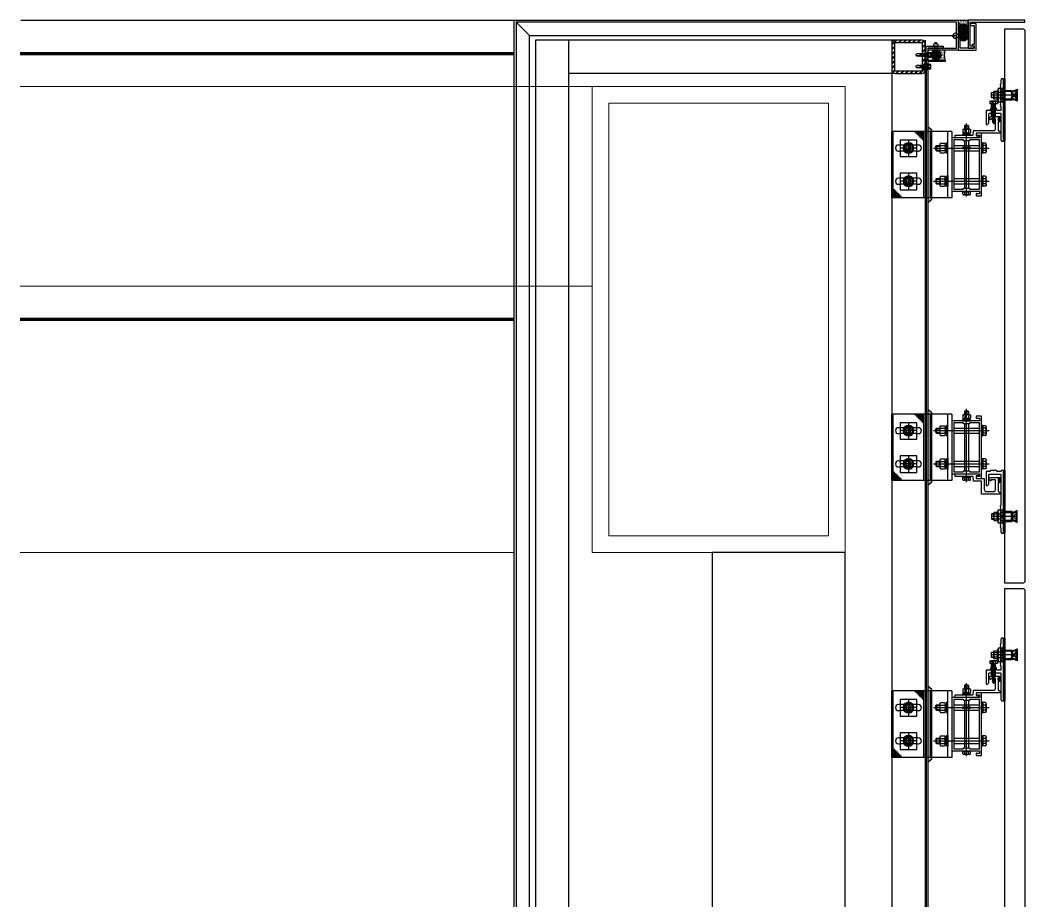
# Model space of a CAD drawing. Header units: millimetres. Extents: x 434053 to 1059003, y -2417481 to 936527.
# Drawn here: x 653489 to 654999, y -2227459 to -2226136 of the extents above; entities that cross this region are included whole.
import ezdxf

# ---------------------------------------------------------------- set-up
doc = ezdxf.new("R2010")
doc.units = ezdxf.units.MM
doc.header["$LTSCALE"] = 1000
doc.header["$MEASUREMENT"] = 0
for name, pattern in [('CENTER', [2, 1.25, -0.25, 0.25, -0.25]), ('HIDDEN', [9.525, 6.35, -3.175]), ('HIDDEN2', [4.7625, 3.175, -1.5875])]:
    doc.linetypes.add(name, pattern=pattern)
for name, color, linetype, lineweight in [('A-DETL-0001', 4, 'Continuous', 15), ('A-GENM', 2, 'Continuous', 70), ('A-GENM-PROJ', 2, 'Continuous', 25)]:
    doc.layers.add(name, color=color, linetype=linetype, lineweight=lineweight)
for name, color, linetype in [('ALUM', 1, 'Continuous'), ('ALUM-V', 11, 'Continuous'), ('ELASTOMER', 6, 'Continuous'), ('ELASTOMER-V', 241, 'Continuous'), ('EXTRUSION', 4, 'Continuous'), ('EXTRUSION-V', 141, 'Continuous'), ('EXTRUSION2', 133, 'Continuous'), ('FASTENER', 191, 'Continuous'), ('GRANITE', 30, 'Continuous'), ('GRID', 8, 'CENTER'), ('SILICONE', 8, 'Continuous'), ('STEEL', 3, 'Continuous'), ('STEEL-V', 71, 'Continuous')]:
    doc.layers.add(name, color=color, linetype=linetype)

# ---------------------------------------------------------------- blocks, each defined once
blk = doc.blocks.new('M8.7')
at = {"color": 0, "linetype": 'ByBlock'}
for p, q in [((-4, 17), (-3, 18)), ((-4, 17), (-4, 11.6)), ((-4, 17), (4, 17)), ((3, 18), (-3, 18)), ((3, 18), (4, 17)), ((4, 17), (4, 11.6)), ((-1.5, 1.6), (0, 3.7)), ((0, 1.6), (1.5, 3.7))]:
    blk.add_line(p, q, dxfattribs=at)
at = {"color": 0, "linetype": 'HIDDEN'}
for p, q in [((-3, 18), (-3, 11.6)), ((3, 18), (3, 11.6))]:
    blk.add_line(p, q, dxfattribs=at)
at = {"color": 0, "linetype": 'ByBlock', "ltscale": 20}
for p, q in [((-7.5, 10.6), (-7.5, 4.7)), ((-5.6, 11.6), (5.6, 11.6)), ((-5.6, 3.7), (5.6, 3.7)), ((-3.8, 10.6), (-3.8, 4.7)), ((3.8, 10.6), (3.8, 4.7)), ((7.5, 10.6), (7.5, 4.7))]:
    blk.add_line(p, q, dxfattribs=at)
at = {"color": 0, "linetype": 'ByBlock'}
for points in [[(-8, 1.6), (8, 1.6), (8, 0), (-8, 0), (-8, 1.6)], [(-6.1, 3.7), (6.1, 3.7), (6.1, 1.6), (-6.1, 1.6), (-6.1, 3.7)]]:
    blk.add_lwpolyline(points, dxfattribs=at)
for centre, radius, start, end in [((-5.6, 9.3), 2.26, 33.8902, 146.1098), ((-5.6, 6), 2.26, 213.8902, 326.1098), ((0, 4.1), 7.54, 60.1583, 119.8417), ((0, 11.2), 7.54, 240.1583, 299.8417), ((5.6, 9.3), 2.26, 33.8902, 146.1098), ((5.6, 6), 2.26, 213.8902, 326.1098)]:
    blk.add_arc(centre, radius, start, end, dxfattribs=at)
blk = doc.blocks.new('M8.2')
at = {"color": 0, "linetype": 'ByBlock'}
for p, q in [((-7.5, 4.3), (-7.5, 0)), ((-7.5, 0), (7.5, 0)), ((-5.6, 5.3), (5.6, 5.3)), ((-3.8, 4.3), (-3.8, 0)), ((3.8, 4.3), (3.8, 0)), ((7.5, 4.3), (7.5, 0))]:
    blk.add_line(p, q, dxfattribs=at)
for centre, radius, start, end in [((-5.6, 3), 2.26, 33.8902, 146.1098), ((0, -2.2), 7.54, 60.1583, 119.8417), ((5.6, 3), 2.26, 33.8902, 146.1098)]:
    blk.add_arc(centre, radius, start, end, dxfattribs=at)
blk = doc.blocks.new('*U534')
at = {"layer": 'GRID', "ltscale": 0.5}
blk.add_line((0, 73.7), (0, -9.6), dxfattribs=at)
at = {"color": 0, "linetype": 'ByBlock'}
blk.add_blockref('M8.7', (0, 52.6), dxfattribs=at)
at = {"color": 0, "linetype": 'ByBlock', "xscale": -1, "rotation": 180}
blk.add_blockref('M8.2', (0, 0), dxfattribs=at)
blk = doc.blocks.new('M8.1')
at = {"color": 0, "linetype": 'ByBlock'}
blk.add_lwpolyline([(-3.8, 6.5), (-7.5, 0), (-3.8, -6.5), (3.8, -6.5), (7.5, 0), (3.8, 6.5)], close=True, dxfattribs=at)
for radius in [8, 6.5, 4]:
    blk.add_circle((0, 0), radius, dxfattribs=at)
at = {"color": 0, "linetype": 'HIDDEN'}
blk.add_arc((0, 0), 3, 68.0788, 18.9892, dxfattribs=at)
blk = doc.blocks.new('20221104-SCMJ01')
at = {"layer": 'SILICONE', "linetype": 'ByBlock'}
h = blk.add_hatch(dxfattribs=at)
h.set_pattern_fill('AR-SAND', color=256, angle=90, style=0)
h.set_pattern_definition([(127.5, (103256.9825, 60038.8348), (-1.92682377, -0.062993358), [0, -1.52, 0, -1.7, 0, -1.625]), (97.5, (103256.9825, 60038.8348), (-2.822146065, 1.769776705), [0, -0.82, 0, -1.37, 0, -0.525]), (57.5, (103256.9825, 60037.6048), (-0.005659054, 3.114141862), [0, -0.5, 0, -1.8, 0, -2.35]), (47.5, (103256.9825, 60037.6048), (-0.877675565, 3.006126605), [0, -0.25, 0, -1.18, 0, -1.35])])
h.paths.add_polyline_path([(30, 52), (36, 57), (36, -57), (30, -52)])
at = {"linetype": 'ByBlock'}
for p, q in [((0, 50), (0, -50)), ((0, 50), (90, 50)), ((6, -50), (6, 50)), ((32, -50), (32, 50)), ((90, -50), (90, 50)), ((0, -50), (90, -50))]:
    blk.add_line(p, q, dxfattribs=at)
at = {"linetype": 'HIDDEN'}
blk.add_line((38, -50), (38, 50), dxfattribs=at)
at = {"linetype": 'ByBlock'}
for points in [[(52.5, 37), (77.5, 37), (77.5, 12), (52.5, 12)], [(52.5, -13), (77.5, -13), (77.5, -38), (52.5, -38)]]:
    blk.add_lwpolyline(points, close=True, dxfattribs=at)
at = {"layer": 'EXTRUSION-V', "linetype": 'ByBlock'}
for p, q in [((42, -50), (42, 50)), ((44, 50), (44, 37)), ((46, 50), (46, 39)), ((48, 50), (48, 41)), ((50, 50), (50, 43)), ((52, 50), (52, 45)), ((54, 50), (54, 47)), ((56, 50), (56, 49)), ((88, -50), (88, 50)), ((78, -50), (78, -45)), ((80, -50), (80, -43)), ((82, -50), (82, -41)), ((84, -50), (84, -39)), ((86, -50), (86, -37)), ((74, -50), (74, -49)), ((76, -50), (76, -47))]:
    blk.add_line(p, q, dxfattribs=at)
at = {"layer": 'EXTRUSION-V', "linetype": 'HIDDEN'}
for p, q in [((52.5, 29.5), (77.5, 29.5)), ((52.5, 20.5), (77.5, 20.5)), ((52.5, -20.5), (77.5, -20.5)), ((52.5, -29.5), (77.5, -29.5))]:
    blk.add_line(p, q, dxfattribs=at)
at = {"layer": 'EXTRUSION-V', "linetype": 'ByBlock'}
for points in [[(52.5, 20.5), (50, 20.5, -1), (50, 29.5), (52.5, 29.5)], [(77.5, 29.5), (80, 29.5, -1), (80, 20.5), (77.5, 20.5)], [(52.5, -29.5), (50, -29.5, -1), (50, -20.5), (52.5, -20.5)], [(77.5, -20.5), (80, -20.5, -1), (80, -29.5), (77.5, -29.5)]]:
    blk.add_lwpolyline(points, format="xyb", dxfattribs=at)
at = {"layer": 'FASTENER'}
for p, q in [((-3, 29), (-42, 29)), ((-3, 21), (-42, 21)), ((-3, -21), (-42, -21)), ((-3, -29), (-42, -29))]:
    blk.add_line(p, q, dxfattribs=at)
for points in [[(-46.6, 33), (-45, 33), (-45, 17), (-46.6, 17)], [(-46.6, -33), (-45, -33), (-45, -17), (-46.6, -17)]]:
    blk.add_lwpolyline(points, close=True, dxfattribs=at)
at = {"layer": 'GRID'}
for p, q in [((65, 37), (65, 12)), ((52.5, 25), (77.5, 25)), ((65, -13), (65, -38)), ((52.5, -25), (77.5, -25))]:
    blk.add_line(p, q, dxfattribs=at)
at = {"layer": 'SILICONE'}
blk.add_lwpolyline([(30, 52), (36, 57), (36, -57), (30, -52)], close=True, dxfattribs=at)
at = {"layer": 'FASTENER', "rotation": 270}
blk.add_blockref('*U534', (-46.6, 25), dxfattribs=at)
at = {"layer": 'FASTENER'}
for p in [(65, 25), (65, -25)]:
    blk.add_blockref('M8.1', p, dxfattribs=at)
at = {"layer": 'FASTENER', "xscale": -1, "rotation": 270.0000000000825}
blk.add_blockref('*U534', (-46.6, -25), dxfattribs=at)
blk = doc.blocks.new('20221115-LC01')
at = {"linetype": 'ByBlock'}
for points in [[(-37, -44), (-37, -46.5, -0.414214), (-37.5, -47), (-45, -47), (-45, 47), (-37.5, 47, -0.414214), (-37, 46.5), (-37, 44, -1), (-38, 44), (-42, 44), (-42, 40), (0, 40), (0, -40), (-42, -40), (-42, -44), (-38, -44, -1)], [(-17.5, 37), (-3.5, 37, -0.414214), (-3, 36.5), (-3, -36.5, -0.414214), (-3.5, -37), (-17.5, -37), (-18.5, -35.5), (-26.5, -35.5), (-27.5, -37), (-41.5, -37, -0.414214), (-42, -36.5), (-42, 36.5, -0.414214), (-41.5, 37), (-27.5, 37), (-26.5, 35.5), (-18.5, 35.5)]]:
    blk.add_lwpolyline(points, format="xyb", close=True, dxfattribs=at)
blk = doc.blocks.new('GASKET20')
at = {"layer": 'ELASTOMER-V'}
h = blk.add_hatch(dxfattribs=at)
h.set_pattern_fill('DOTS', color=256, scale=12, style=0)
h.set_pattern_definition([(0, (5609.9072, 36516.8227), (0.375, 0.75), [0, -0.75])])
edge = h.paths.add_edge_path(flags=16)
edge.add_arc((-2.5, 0), 0.5, 90, 270)
edge.add_line((-2.5, -0.5), (-1.5, -0.5))
edge.add_arc((-1.5, 0), 0.5, 270, 450)
edge.add_line((-1.5, 0.5), (-2.5, 0.5))
edge = h.paths.add_edge_path()
edge.add_line((-1.5, -2), (-1.5, -1.5))
edge.add_line((-1.5, -1.5), (-2.5, -1.5))
edge.add_arc((-2.5, 0), 1.5, 90, 270, ccw=False)
edge.add_line((-2.5, 1.5), (-1.5, 1.5))
edge.add_line((-1.5, 1.5), (-1.5, 2))
edge.add_arc((-1.4, 2), 0.1, 60.2551, 180, ccw=False)
edge.add_line((-1.3, 2.1), (0, 1.2))
edge.add_line((0, 1.2), (0, -1.2))
edge.add_line((0, -1.2), (-1.3, -2.1))
edge.add_arc((-1.4, -2), 0.1, 180, 299.7449, ccw=False)
at = {"color": 0, "linetype": 'ByBlock'}
for points in [[(-1.5, -2), (-1.5, -1.5), (-2.5, -1.5, -1), (-2.5, 1.5), (-1.5, 1.5), (-1.5, 2, -0.575867), (-1.3, 2.1), (0, 1.2), (0, -1.2), (-1.3, -2.1, -0.575867)], [(-2.5, 0.5, 1), (-2.5, -0.5), (-1.5, -0.5, 1), (-1.5, 0.5)]]:
    blk.add_lwpolyline(points, format="xyb", close=True, dxfattribs=at)
blk = doc.blocks.new('*U526')
at = {"color": 0, "linetype": 'HIDDEN'}
blk.add_line((0, 6), (0, -6), dxfattribs=at)
at = {"color": 0, "linetype": 'ByBlock'}
for p, q in [((11.6, -4.9), (11.6, 4.6)), ((12.3, 3.4), (15.9, 3.4)), ((16.6, -4.9), (16.6, 4.6)), ((16.6, 3.5), (20, 3.5)), ((15.9, -3.7), (12.3, -3.7)), ((16.6, -3.5), (20, -3.5))]:
    blk.add_line(p, q, dxfattribs=at)
at = {"color": 0, "linetype": 'HIDDEN'}
for points in [[(0, -7.3), (-11, -7.3), (-11, -5.7), (-18.3, -9), (-18.3, 9), (-11, 5.7), (-11, 7.3), (0, 7.3)], [(0, -6), (-9.7, -6), (-9.7, 6), (0, 6)]]:
    blk.add_lwpolyline(points, dxfattribs=at)
blk.add_lwpolyline([(0, -7.3), (-11, -7.3), (-11, -5.7), (-18.3, -9), (-18.3, 9), (-11, 5.7), (-11, 7.3), (0, 7.3), (0, 6), (-9.7, 6), (-9.7, 3.5), (-17, 7.2), (-17, -7.2), (-9.7, -3.5), (-9.7, -6), (0, -6)], close=True, dxfattribs=at)
for points in [[(-15.4, -6.4, -0.801715), (-16.8, -4.6), (-13.7, -1.3, 0.39657), (-13.7, 1.3), (-16.8, 4.6, -0.801715), (-15.4, 6.4)], [(-9.7, -1.4), (-11.7, -2.4, -0.809451), (-12.1, -1.8), (-11.7, -1.3, 0.390144), (-11.7, 1.3), (-12.1, 1.8, -0.809451), (-11.7, 2.4), (-9.7, 1.4)]]:
    blk.add_lwpolyline(points, format="xyb", dxfattribs=at)
at = {"color": 0, "linetype": 'HIDDEN', "ltscale": 10}
blk.add_lwpolyline([(-9.7, 3.5), (-17, 7.2), (-17, -7.2), (-9.7, -3.5)], dxfattribs=at)
at = {"color": 0, "linetype": 'ByBlock'}
blk.add_lwpolyline([(11.6, 7), (10, 7), (10, -7), (11.6, -7)], close=True, dxfattribs=at)
blk.add_lwpolyline([(12.3, -3.7, -0.197721), (12.3, 3.4), (12.3, 3.4, -0.569416), (12.3, 5.9), (15.9, 5.9, -0.569416), (15.9, 3.4, -0.197721), (15.9, -3.7, -0.569416), (15.9, -6.1), (12.3, -6.1, -0.569416), (12.3, -3.7)], format="xyb", close=True, dxfattribs=at)
blk.add_lwpolyline([(16.6, 4), (19.5, 4), (20, 3.5), (20, -3.5), (19.5, -4), (16.6, -4)], dxfattribs=at)
at = {"layer": 'FASTENER', "color": 9, "linetype": 'HIDDEN2'}
blk.add_lwpolyline([(10, 4), (0, 4), (0, -4), (10, -4)], close=True, dxfattribs=at)
at = {"layer": 'GRID'}
blk.add_line((-18.3, 0), (20, 0), dxfattribs=at)
blk = doc.blocks.new('M6.2')
at = {"color": 0, "linetype": 'ByBlock'}
for p, q in [((-5.8, 3.2), (-5.8, 0)), ((-5.8, 0), (5.8, 0)), ((-4.3, 4), (4.3, 4)), ((-2.9, 3.2), (-2.9, 0)), ((2.9, 3.2), (2.9, 0)), ((5.8, 3.2), (5.8, 0))]:
    blk.add_line(p, q, dxfattribs=at)
for centre, radius, start, end in [((-4.3, 2.3), 1.7, 32.0046, 147.9954), ((0, -1.6), 5.61, 59.0209, 120.9791), ((4.3, 2.3), 1.7, 32.0046, 147.9954)]:
    blk.add_arc(centre, radius, start, end, dxfattribs=at)
blk = doc.blocks.new('M6.7')
at = {"color": 0, "linetype": 'ByBlock'}
for p, q in [((-5.8, 8.5), (-5.8, 4)), ((-4.3, 9.3), (4.3, 9.3)), ((-4.3, 3.2), (4.3, 3.2)), ((-3, 14), (-2, 15)), ((-3, 14), (-3, 9.3)), ((-3, 14), (3, 14)), ((-2.9, 8.5), (-2.9, 4)), ((2, 15), (-2, 15)), ((-1.2, 1.6), (0, 3.2)), ((0, 1.6), (1.2, 3.2)), ((2, 15), (3, 14)), ((2.9, 8.5), (2.9, 4)), ((3, 14), (3, 9.3)), ((5.8, 8.5), (5.8, 4))]:
    blk.add_line(p, q, dxfattribs=at)
at = {"color": 0, "linetype": 'HIDDEN'}
for p, q in [((-2, 15), (-2, 9.3)), ((2, 15), (2, 9.3))]:
    blk.add_line(p, q, dxfattribs=at)
at = {"color": 0, "linetype": 'ByBlock'}
for points in [[(-6, 1.6), (6, 1.6), (6, 0), (-6, 0), (-6, 1.6)], [(-4.6, 3.2), (4.6, 3.2), (4.6, 1.6), (-4.6, 1.6), (-4.6, 3.2)]]:
    blk.add_lwpolyline(points, dxfattribs=at)
for centre, radius, start, end in [((-4.3, 7.6), 1.7, 32.0046, 147.9954), ((-4.3, 4.9), 1.7, 212.0046, 327.9954), ((0, 3.7), 5.61, 59.0209, 120.9791), ((0, 8.8), 5.61, 239.0209, 300.9791), ((4.3, 7.6), 1.7, 32.0046, 147.9954), ((4.3, 4.9), 1.7, 212.0046, 327.9954)]:
    blk.add_arc(centre, radius, start, end, dxfattribs=at)
blk = doc.blocks.new('*U529')
at = {"layer": 'GRID'}
blk.add_line((0, -6.6), (0, 103.3), dxfattribs=at)
at = {"color": 0, "linetype": 'ByBlock'}
blk.add_blockref('M6.7', (0, 85.6), dxfattribs=at)
at = {"color": 0, "linetype": 'ByBlock', "xscale": -1, "rotation": 180}
blk.add_blockref('M6.2', (0, 0), dxfattribs=at)
blk = doc.blocks.new('PG42x19')
at = {"color": 0, "linetype": 'HIDDEN2'}
for p, q in [((1.7, -0.9), (1.7, 0)), ((2.4, -1.1), (-2.4, -2.1)), ((-2.4, -2.1), (-1.7, -2.2)), ((2.4, -3.1), (-2.4, -4.1)), ((-2.4, -4.1), (-1.7, -4.3)), ((2.4, -5), (-2.4, -6)), ((-2.4, -6), (-1.7, -6.2)), ((2.4, -7), (-2.4, -8)), ((-2.4, -8), (-1.7, -8.2)), ((2.4, -9.1), (-2.4, -10.1)), ((-2.4, -10.1), (-1.7, -10.2)), ((2.4, -11.1), (-2.4, -12.1)), ((-2.4, -12.1), (-1.7, -12.3)), ((2.4, -13.1), (-2.4, -14.2)), ((-2.4, -14.2), (-1.7, -14.3)), ((-1.7, 0), (-1.7, -1.1)), ((-1.7, -2.2), (-1.7, -3.2)), ((-1.7, -4.3), (-1.7, -5.2)), ((-1.7, -6.2), (-1.7, -7.1)), ((-1.7, -8.2), (-1.7, -9.1)), ((-1.7, -10.2), (-1.7, -11.2)), ((-1.7, -12.3), (-1.7, -13.2)), ((-1.7, -14.3), (-1.7, -15.3)), ((1, -2.4), (-0.8, -2.8)), ((1, -4.4), (-0.8, -4.8)), ((1, -6.3), (-0.8, -6.7)), ((1, -8.3), (-0.8, -8.7)), ((1, -10.4), (-0.8, -10.8)), ((1, -12.4), (-0.8, -12.8)), ((1, -14.5), (-0.8, -14.8)), ((1.7, -0.9), (2.4, -1.1)), ((1.7, -2.9), (1.7, -2.2)), ((1.7, -2.9), (2.4, -3.1)), ((1.7, -4.8), (1.7, -4.1)), ((1.7, -4.8), (2.4, -5)), ((1.7, -6.9), (1.7, -6.2)), ((1.7, -6.9), (2.4, -7)), ((1.7, -8.9), (1.7, -8.2)), ((1.7, -8.9), (2.4, -9.1)), ((1.7, -11), (1.7, -10.2)), ((1.7, -11), (2.4, -11.1)), ((1.7, -13), (1.7, -12.3)), ((1.7, -13), (2.4, -13.1)), ((1.7, -15), (1.7, -14.3)), ((1.7, -15), (2.4, -15.2)), ((2.4, -15.2), (-2.4, -16.2)), ((-2.4, -16.2), (-1.7, -16.4)), ((-1.7, -16.4), (-1.7, -18.7)), ((-1.7, -18.7), (0.5, -16.5)), ((0, -20.3), (-1.7, -18.7)), ((0, -20.3), (1.7, -18.7)), ((0.4, -19.9), (1.1, -16.9)), ((1.7, -18.7), (1.7, -16))]:
    blk.add_line(p, q, dxfattribs=at)
blk.add_arc((0.7, -16.8), 0.36, 346.9335, 129.6111, dxfattribs=at)
at = {"layer": 'FASTENER', "color": 0, "linetype": 'ByBlock'}
blk.add_lwpolyline([(-0.6, 1.5), (-0.6, 3), (-2.5, 3, 0.414214), (-4.5, 1), (-4.5, 0), (4.5, 0), (4.5, 1, 0.414214), (2.5, 3), (0.6, 3), (0.6, 1.5)], format="xyb", close=True, dxfattribs=at)
at = {"layer": 'GRID'}
blk.add_line((0, 3.7), (0, -22), dxfattribs=at)
blk = doc.blocks.new('*U527')
at = {"color": 0, "linetype": 'ByBlock'}
for p, q in [((-5.8, 3.2), (-5.8, 0)), ((-5.8, 0), (5.8, 0)), ((-4.3, 4), (4.3, 4)), ((-3, -18.2), (-3, 0)), ((-2.9, 3.2), (-2.9, 0)), ((2.9, 3.2), (2.9, 0)), ((3, -18.2), (3, 0)), ((5.8, 3.2), (5.8, 0)), ((-3, -1.5), (3, -1.5)), ((-3, -18.2), (-2, -19.2)), ((-3, -18.2), (3, -18.2)), ((2, -19.2), (-2, -19.2)), ((2, -19.2), (3, -18.2))]:
    blk.add_line(p, q, dxfattribs=at)
at = {"color": 0, "linetype": 'HIDDEN'}
for p, q in [((-2, -19.2), (-2, -1.5)), ((2, -19.2), (2, -1.5))]:
    blk.add_line(p, q, dxfattribs=at)
at = {"color": 0, "linetype": 'ByBlock'}
for centre, radius, start, end in [((-4.3, 2.3), 1.7, 32.0046, 147.9954), ((0, -1.6), 5.61, 59.0209, 120.9791), ((4.3, 2.3), 1.7, 32.0046, 147.9954)]:
    blk.add_arc(centre, radius, start, end, dxfattribs=at)
at = {"layer": 'GRID', "ltscale": 0.5}
blk.add_line((0, -19.2), (0, 4), dxfattribs=at)
blk = doc.blocks.new('*U541')
at = {"color": 0, "linetype": 'ByBlock'}
for p, q in [((-0.9, 5), (-0.9, -5)), ((0, 5), (-0.9, 5)), ((0, -5), (0, 5)), ((6, 2.2), (0, 2.2)), ((6, 2.2), (6, -2.3)), ((10.7, 2), (10, 2.2)), ((10, 2.2), (10, -2.2)), ((11.9, 0.8), (10.7, 2)), ((12.2, 0.7), (11.9, 0.8)), ((11.9, -0.2), (12.2, 0.7)), ((-0.9, -5), (0, -5)), ((6, -2.3), (0, -2.3)), ((10, -2.2), (11.9, -0.2))]:
    blk.add_line(p, q, dxfattribs=at)
for centre, radius, start, end in [((17.3, 0), 18.8, 164.6076, 195.3924), ((8, 1.9), 2.04, 7.579, 172.421), ((8, -1.9), 2.04, 187.579, 352.421)]:
    blk.add_arc(centre, radius, start, end, dxfattribs=at)
blk = doc.blocks.new('*U563')
at = {"linetype": 'ByBlock', "lineweight": -2}
for p, q in [((-4.4, 0.5), (-4.4, 0)), ((4.4, 0), (-4.4, 0)), ((-4.1, 0.8), (-3.1, 1)), ((4.1, 0.8), (-4.1, 0.8)), ((-3.1, 3.9), (-3.1, 1)), ((3.1, 1), (-3.1, 1)), ((2.3, 4.2), (-2.3, 4.2)), ((-2, 0.8), (-1.5, 1)), ((-1.5, 3.9), (-1.5, 1)), ((-1.5, 0), (-1.5, -1.6)), ((1.5, 3.9), (1.5, 1)), ((2.2, 0.8), (1.5, 1)), ((1.5, 0), (1.5, -1.1)), ((3.1, 3.9), (3.1, 1)), ((4.1, 0.8), (3.1, 1)), ((4.4, 0.5), (4.4, 0)), ((-2.1, -1.9), (2.1, -1.4)), ((-2.1, -1.9), (-1.5, -1.6)), ((-2.1, -1.9), (-1.5, -2.2)), ((-2.1, -3.3), (2.1, -2.8)), ((-2.1, -3.3), (-1.5, -3)), ((-2.1, -3.3), (-1.5, -3.6)), ((-2.1, -4.7), (2.1, -4.2)), ((-2.1, -4.7), (-1.5, -4.4)), ((-2.1, -4.7), (-1.5, -5)), ((-2.1, -6.1), (2.1, -5.6)), ((-2.1, -6.1), (-1.5, -5.8)), ((-2.1, -6.1), (-1.5, -6.4)), ((-2.1, -7.5), (2.1, -7)), ((-2.1, -7.5), (-1.5, -7.2)), ((-2.1, -7.5), (-1.5, -7.8)), ((-2.1, -8.9), (2.1, -8.4)), ((-2.1, -8.9), (-1.5, -8.6)), ((-2.1, -8.9), (-1.5, -9.2)), ((-2.1, -10.3), (-1.5, -10)), ((-2.1, -10.3), (-1.1, -10.2)), ((-2.1, -10.3), (-1.5, -10.6)), ((-1.5, -1.6), (1.5, -1.1)), ((-1.5, -2.2), (1.5, -1.7)), ((-1.5, -2.2), (-1.5, -3)), ((-1.5, -3), (1.5, -2.5)), ((-1.5, -3.6), (1.5, -3.1)), ((-1.5, -3.6), (-1.5, -4.4)), ((-1.5, -4.4), (1.5, -3.9)), ((-1.5, -5), (1.5, -4.5)), ((-1.5, -5), (-1.5, -5.8)), ((-1.5, -5.8), (1.5, -5.3)), ((-1.5, -6.4), (1.5, -5.9)), ((-1.5, -6.4), (-1.5, -7.2)), ((-1.5, -7.2), (1.5, -6.7)), ((-1.5, -7.8), (1.5, -7.3)), ((-1.5, -7.8), (-1.5, -8.6)), ((-1.5, -8.6), (1.5, -8.1)), ((-1.5, -9.2), (1.5, -8.7)), ((-1.5, -9.2), (-1.5, -10)), ((-1.5, -10), (-1, -9.9)), ((-1.5, -10.6), (-1.5, -14.4)), ((-1.5, -10.6), (-1.3, -10.6)), ((0.6, -9.6), (1.5, -9.5)), ((0.7, -10), (2.1, -9.8)), ((0.7, -10.2), (1.5, -10.1)), ((0.7, -11), (1.5, -10.9)), ((0.7, -11.4), (2.1, -11.2)), ((0.7, -11.6), (1.5, -11.5)), ((1.5, -0.3), (1.5, -1.1)), ((2.1, -1.4), (1.5, -1.1)), ((2.1, -1.4), (1.5, -1.7)), ((1.5, -1.7), (1.5, -2.5)), ((2.1, -2.8), (1.5, -2.5)), ((2.1, -2.8), (1.5, -3.1)), ((1.5, -3.1), (1.5, -3.9)), ((2.1, -4.2), (1.5, -3.9)), ((2.1, -4.2), (1.5, -4.5)), ((1.5, -4.5), (1.5, -5.3)), ((2.1, -5.6), (1.5, -5.3)), ((2.1, -5.6), (1.5, -5.9)), ((1.5, -5.9), (1.5, -6.7)), ((2.1, -7), (1.5, -6.7)), ((2.1, -7), (1.5, -7.3)), ((1.5, -7.3), (1.5, -8.1)), ((2.1, -8.4), (1.5, -8.1)), ((2.1, -8.4), (1.5, -8.7)), ((1.5, -8.7), (1.5, -9.5)), ((2.1, -9.8), (1.5, -9.5)), ((2.1, -9.8), (1.5, -10.1)), ((1.5, -10.1), (1.5, -10.9)), ((2.1, -11.2), (1.5, -10.9)), ((2.1, -11.2), (1.5, -11.5)), ((1.5, -11.5), (1.5, -14.4)), ((0, -15.8), (-1.5, -14.4)), ((0, -15.8), (1.5, -14.4))]:
    blk.add_line(p, q, dxfattribs=at)
blk.add_lwpolyline([(0, -15.8), (0.7, -11.6), (0.7, -9.9, 0.417657), (0.4, -9.6, 0.097062), (-1, -9.9), (-1.5, -11)], format="xyb", dxfattribs=at)
for centre, radius, start, end in [((-4.1, 0.5), 0.3, 90, 180), ((-2.3, 3.3), 0.951, 35.4009, 144.5991), ((0, 1), 3.2, 61.0594, 118.9406), ((2.3, 3.3), 0.951, 35.4009, 144.5991), ((4.1, 0.5), 0.3, 0, 90)]:
    blk.add_arc(centre, radius, start, end, dxfattribs=at)
blk = doc.blocks.new('*U539')
at = {"color": 0, "linetype": 'ByBlock'}
for p, q in [((-0.9, 5), (-0.9, -5)), ((0, 5), (-0.9, 5)), ((0, -5), (0, 5)), ((6.8, 2.2), (0, 2.2)), ((6.8, 2.2), (6.8, -2.3)), ((11.5, 2), (10.8, 2.2)), ((10.8, 2.2), (10.8, -2.2)), ((12.6, 0.8), (11.5, 2)), ((12.9, 0.7), (12.6, 0.8)), ((12.6, -0.2), (12.9, 0.7)), ((-0.9, -5), (0, -5)), ((6.8, -2.3), (0, -2.3)), ((10.8, -2.2), (12.6, -0.2))]:
    blk.add_line(p, q, dxfattribs=at)
for centre, radius, start, end in [((17.3, 0), 18.8, 164.6076, 195.3924), ((8.8, 1.9), 2.04, 7.579, 172.421), ((8.8, -1.9), 2.04, 187.579, 352.421)]:
    blk.add_arc(centre, radius, start, end, dxfattribs=at)
blk = doc.blocks.new('20221117.172633')
at = {"layer": 'ELASTOMER-V', "linetype": 'ByBlock'}
h = blk.add_hatch(dxfattribs=at)
h.set_pattern_fill('HONEY', color=256, scale=10, angle=90, style=0)
h.set_pattern_definition([(90, (92180.5345, 86864.6935), (-1.082531754, 1.875), [1.25, -2.5]), (210, (92180.5345, 86864.6935), (-1.082531755, -1.875), [1.25, -2.5]), (150, (92180.5345, 86864.6935), (-2.165063509, 8e-10), [-2.5, 1.25])])
edge = h.paths.add_edge_path()
edge.add_line((85, 5526.5), (85, 5536.5))
edge.add_arc((92.5, 5536.5), 7.5, 0, 180, ccw=False)
edge.add_line((100, 5536.5), (100, 5526.5))
edge.add_arc((92.5, 5526.5), 7.5, -180, 0, ccw=False)
at = {"layer": 'ELASTOMER-V'}
h = blk.add_hatch(dxfattribs=at)
h.set_pattern_fill('HONEY', color=256, scale=10, angle=180, style=0)
h.set_pattern_definition([(180, (11143.0426, -16160.1754), (-1.875, -1.082531754), [1.25, -2.5]), (300, (11143.0426, -16160.1754), (1.875, -1.082531755), [1.25, -2.5]), (240, (11143.0426, -16160.1754), (-6e-10, -2.16506351), [-2.5, 1.25])])
edge = h.paths.add_edge_path()
edge.add_line((133.5, 5505), (133.5, 5505))
edge.add_arc((133.5, 5497.5), 7.5, -90, 90, ccw=False)
edge.add_line((133.5, 5490), (133.5, 5490))
edge.add_arc((133.5, 5497.5), 7.5, 90, 270, ccw=False)
h = blk.add_hatch(dxfattribs=at)
h.set_pattern_fill('DOTS', color=256, scale=12, angle=-90, style=0)
h.set_pattern_definition([(270, (-634.7782, 16916.87905), (0.75, -0.375), [0, -0.75])])
h.paths.add_polyline_path([(30, 5462), (30, 5368), (32, 5368), (32, 5462)])
h = blk.add_hatch(dxfattribs=at)
h.set_pattern_fill('DOTS', color=256, scale=12, angle=-90, style=0)
h.set_pattern_definition([(270, (-634.7782, 16287.89935), (0.75, -0.375), [0, -0.75])])
h.paths.add_polyline_path([(30, 4873), (30, 4779), (32, 4779), (32, 4873)])
h = blk.add_hatch(dxfattribs=at)
h.set_pattern_fill('DOTS', color=256, scale=12, angle=-90, style=0)
h.set_pattern_definition([(270, (-634.7782, 16075.87905), (0.75, -0.375), [0, -0.75])])
h.paths.add_polyline_path([(30, 4621), (30, 4527), (32, 4527), (32, 4621)])
at = {"layer": 'EXTRUSION-V'}
h = blk.add_hatch(dxfattribs=at)
h.set_pattern_fill('ANSI31', color=252, scale=20, angle=315, style=0)
h.set_pattern_definition([(0, (-3589.4789, 5817.2925), (7e-16, 2.5), [])])
h.paths.add_polyline_path([(37, 5431), (36, 5430), (37, 5429), (36, 5428), (37, 5427), (32, 5427), (32, 5447), (37, 5447), (36, 5446), (37, 5445), (36, 5444), (37, 5443), (36, 5442), (37, 5441), (36, 5440), (37, 5439), (36, 5438), (37, 5437), (36, 5436), (37, 5435), (36, 5434), (37, 5433), (36, 5432)])
h = blk.add_hatch(dxfattribs=at)
h.set_pattern_fill('ANSI31', color=252, scale=20, angle=315, style=0)
h.set_pattern_definition([(0, (-3589.4789, 5817.2925), (7e-16, 2.5), [])])
h.paths.add_polyline_path([(37, 5431), (36, 5430), (37, 5429), (36, 5428), (37, 5427), (32, 5427), (32, 5447), (37, 5447), (36, 5446), (37, 5445), (36, 5444), (37, 5443), (36, 5442), (37, 5441), (36, 5440), (37, 5439), (36, 5438), (37, 5437), (36, 5436), (37, 5435), (36, 5434), (37, 5433), (36, 5432)])
h = blk.add_hatch(dxfattribs=at)
h.set_pattern_fill('ANSI31', color=252, scale=20, angle=315, style=0)
h.set_pattern_definition([(0, (-3589.4789, 5384.3128), (7e-16, 2.5), [])])
h.paths.add_polyline_path([(37, 4810), (36, 4811), (37, 4812), (36, 4813), (37, 4814), (32, 4814), (32, 4794), (37, 4794), (36, 4795), (37, 4796), (36, 4797), (37, 4798), (36, 4799), (37, 4800), (36, 4801), (37, 4802), (36, 4803), (37, 4804), (36, 4805), (37, 4806), (36, 4807), (37, 4808), (36, 4809)])
h = blk.add_hatch(dxfattribs=at)
h.set_pattern_fill('ANSI31', color=252, scale=20, angle=315, style=0)
h.set_pattern_definition([(0, (-3589.4789, 5384.3128), (7e-16, 2.5), [])])
h.paths.add_polyline_path([(37, 4810), (36, 4811), (37, 4812), (36, 4813), (37, 4814), (32, 4814), (32, 4794), (37, 4794), (36, 4795), (37, 4796), (36, 4797), (37, 4798), (36, 4799), (37, 4800), (36, 4801), (37, 4802), (36, 4803), (37, 4804), (36, 4805), (37, 4806), (36, 4807), (37, 4808), (36, 4809)])
h = blk.add_hatch(dxfattribs=at)
h.set_pattern_fill('ANSI31', color=252, scale=20, angle=315, style=0)
h.set_pattern_definition([(0, (-3589.4789, 4976.2925), (7e-16, 2.5), [])])
h.paths.add_polyline_path([(37, 4590), (36, 4589), (37, 4588), (36, 4587), (37, 4586), (32, 4586), (32, 4606), (37, 4606), (36, 4605), (37, 4604), (36, 4603), (37, 4602), (36, 4601), (37, 4600), (36, 4599), (37, 4598), (36, 4597), (37, 4596), (36, 4595), (37, 4594), (36, 4593), (37, 4592), (36, 4591)])
h = blk.add_hatch(dxfattribs=at)
h.set_pattern_fill('ANSI31', color=252, scale=20, angle=315, style=0)
h.set_pattern_definition([(0, (-3589.4789, 4976.2925), (7e-16, 2.5), [])])
h.paths.add_polyline_path([(37, 4590), (36, 4589), (37, 4588), (36, 4587), (37, 4586), (32, 4586), (32, 4606), (37, 4606), (36, 4605), (37, 4604), (36, 4603), (37, 4602), (36, 4601), (37, 4600), (36, 4599), (37, 4598), (36, 4597), (37, 4596), (36, 4595), (37, 4594), (36, 4593), (37, 4592), (36, 4591)])
at = {"layer": 'SILICONE'}
h = blk.add_hatch(dxfattribs=at)
h.set_pattern_fill('AR-SAND', color=256, angle=90, style=0)
h.set_pattern_definition([(127.5, (-58178.8406, -2943.1309), (-1.92682377, -0.062993358), [0, -1.52, 0, -1.7, 0, -1.625]), (97.5, (-58178.8406, -2943.131), (-2.82214606, 1.76977671), [0, -0.82, 0, -1.37, 0, -0.525]), (57.5, (-58178.8406, -2944.3609), (-0.005659053, 3.11414186), [0, -0.5, 0, -1.8, 0, -2.35]), (47.5, (-58178.8406, -2944.361), (-0.87767556, 3.0061266), [0, -0.25, 0, -1.18, 0, -1.35])])
edge = h.paths.add_edge_path()
edge.add_line((100, 5550), (100, 5536.5))
edge.add_arc((92.5, 5536.5), 7.5, 360, 540)
edge.add_line((85, 5536.5), (85, 5550))
edge.add_arc((92.5, 5593.1), 43.8, 260.1361, 279.8638)
h = blk.add_hatch(dxfattribs=at)
h.set_pattern_fill('AR-SAND', color=256, angle=180, style=0)
h.set_pattern_definition([(217.5, (8613.1309, -52773.8406), (0.062993358, -1.92682377), [0, -1.52, 0, -1.7, 0, -1.625]), (187.5, (8613.131, -52773.8406), (-1.76977671, -2.82214606), [0, -0.82, 0, -1.37, 0, -0.525]), (147.5, (8614.3609, -52773.8406), (-3.11414186, -0.005659053), [0, -0.5, 0, -1.8, 0, -2.35]), (137.5, (8614.361, -52773.8406), (-3.0061266, -0.87767556), [0, -0.25, 0, -1.18, 0, -1.35])])
edge = h.paths.add_edge_path()
edge.add_line((120, 5505), (133.5, 5505))
edge.add_arc((133.5, 5497.5), 7.5, 450, 630)
edge.add_line((133.5, 5490), (120, 5490))
edge.add_arc((76.9, 5497.5), 43.8, 350.1361, 369.8638)
at = {"layer": 'STEEL-V'}
h = blk.add_hatch(dxfattribs=at)
h.set_pattern_fill('Q119', color=256, scale=10, angle=225, style=0, pattern_type=2)
h.set_pattern_definition([(315, (742.8256, 21426.187), (3.5355339, 3.5355339), []), (315, (742.1184, 21425.48), (3.5355339, 3.5355339), [])])
edge = h.paths.add_edge_path(flags=16)
edge.add_line((196, 5515), (196, 5475))
edge.add_arc((195, 5475), 1, -90, 0, ccw=False)
edge.add_line((195, 5474), (155, 5474))
edge.add_arc((155, 5475), 1, -180, -90, ccw=False)
edge.add_line((154, 5475), (154, 5515))
edge.add_arc((155, 5515), 1, 90, 180, ccw=False)
edge.add_line((155, 5516), (195, 5516))
edge.add_arc((195, 5515), 1, 0, 90, ccw=False)
edge = h.paths.add_edge_path()
edge.add_line((200, 5515), (200, 5475))
edge.add_arc((195, 5475), 5, -90, 0, ccw=False)
edge.add_line((195, 5470), (155, 5470))
edge.add_arc((155, 5475), 5, -180, -90, ccw=False)
edge.add_line((150, 5475), (150, 5515))
edge.add_arc((155, 5515), 5, 90, 180, ccw=False)
edge.add_line((155, 5520), (195, 5520))
edge.add_arc((195, 5515), 5, 0, 90, ccw=False)
at = {"layer": 'ALUM', "linetype": 'ByBlock'}
for points in [[(314, 5550), (100, 5550), (100, 5505), (145, 5505), (145, 5508), (103, 5508), (103, 5547), (314, 5547)], [(314, 5547), (764.2, 5547), (764.2, 2863), (199.5, 2863), (199.5, 2894), (184, 2894), (184, 2892), (197.5, 2892), (197.5, 2861), (767.2, 2861), (767.2, 5550), (314, 5550)], [(171, 2920), (171, 2922), (148, 2922), (148, 5490), (120, 5490), (120, 5488), (146, 5488), (146, 2920), (171, 2920)]]:
    blk.add_lwpolyline(points, dxfattribs=at)
at = {"layer": 'ALUM-V'}
blk.add_line((744.2, 5527), (764.2, 5547), dxfattribs=at)
blk.add_lwpolyline([(199.5, 2883), (744.2, 2883), (744.2, 5527), (103, 5527)], dxfattribs=at)
at = {"layer": 'ELASTOMER'}
for points in [[(85, 5526.5), (85, 5536.5, -1), (100, 5536.5), (100, 5526.5, -1)], [(133.5, 5505), (133.5, 5505, -1), (133.5, 5490), (133.5, 5490, -1)]]:
    blk.add_lwpolyline(points, format="xyb", close=True, dxfattribs=at)
at = {"layer": 'ELASTOMER-V', "linetype": 'HIDDEN'}
blk.add_lwpolyline([(149, 5491), (150, 5491), (150, 5511), (149, 5511)], close=True, dxfattribs=at)
at = {"layer": 'ELASTOMER-V'}
for points in [[(30, 5462), (30, 5368), (32, 5368), (32, 5462)], [(30, 4873), (30, 4779), (32, 4779), (32, 4873)], [(30, 4621), (30, 4527), (32, 4527), (32, 4621)]]:
    blk.add_lwpolyline(points, close=True, dxfattribs=at)
at = {"layer": 'EXTRUSION', "linetype": 'ByBlock'}
blk.add_lwpolyline([(82, 5547), (0, 5547), (0, 5550), (85, 5550), (85, 5508), (76.4, 5508), (76.4, 5511), (82, 5511)], close=True, dxfattribs=at)
at = {"layer": 'EXTRUSION-V', "linetype": 'HIDDEN2'}
for points in [[(37, 5427), (32, 5427), (32, 5447), (37, 5447)], [(37, 5427), (32, 5427), (32, 5447), (37, 5447)], [(37, 4814), (32, 4814), (32, 4794), (37, 4794)], [(37, 4814), (32, 4814), (32, 4794), (37, 4794)], [(37, 4586), (32, 4586), (32, 4606), (37, 4606)], [(37, 4586), (32, 4586), (32, 4606), (37, 4606)]]:
    blk.add_lwpolyline(points, dxfattribs=at)
at = {"layer": 'EXTRUSION2'}
for points in [[(76.4, 5511.5), (76.4, 5508), (97, 5508), (97, 5545), (100, 5545), (100, 5505), (73.4, 5505), (73.4, 5545), (82, 5545), (82, 5542), (76.4, 5542), (76.4, 5513.5), (79.4, 5513.5), (79.4, 5511.5)], [(146, 5508), (146, 5491), (149, 5491), (149, 5511), (123, 5511), (123, 5508)], [(37, 5427), (36, 5428), (37, 5429), (36, 5430), (37, 5431), (36, 5432), (37, 5433), (36, 5434), (37, 5435), (36, 5436), (37, 5437), (36, 5438), (37, 5439), (36, 5440), (37, 5441), (36, 5442), (37, 5443), (36, 5444), (37, 5445), (36, 5446), (37, 5447), (40, 5447), (40, 5427)], [(37, 4814), (36, 4813), (37, 4812), (36, 4811), (37, 4810), (36, 4809), (37, 4808), (36, 4807), (37, 4806), (36, 4805), (37, 4804), (36, 4803), (37, 4802), (36, 4801), (37, 4800), (36, 4799), (37, 4798), (36, 4797), (37, 4796), (36, 4795), (37, 4794), (40, 4794), (40, 4814)], [(37, 4586), (36, 4587), (37, 4588), (36, 4589), (37, 4590), (36, 4591), (37, 4592), (36, 4593), (37, 4594), (36, 4595), (37, 4596), (36, 4597), (37, 4598), (36, 4599), (37, 4600), (36, 4601), (37, 4602), (36, 4603), (37, 4604), (36, 4605), (37, 4606), (40, 4606), (40, 4586)]]:
    blk.add_lwpolyline(points, close=True, dxfattribs=at)
for points in [[(36, 5460), (36, 5454), (37, 5453), (36, 5452), (37, 5451), (36, 5450), (37, 5449), (36, 5448), (37, 5447), (36, 5446), (37, 5445), (36, 5444), (37, 5443), (36, 5442), (37, 5441), (36, 5440), (37, 5439), (36, 5438), (37, 5437), (36, 5436), (37, 5435), (36, 5434), (37, 5433), (36, 5432), (37, 5431), (36, 5430), (37, 5429), (36, 5428), (37, 5427), (36, 5426), (37, 5425), (36, 5424), (37, 5423), (36, 5422), (37, 5421), (36, 5420), (36, 5415, 0.414214), (37, 5414), (41.5, 5414), (42, 5414.5), (42, 5415), (42.5, 5415.5), (46.5, 5415.5), (47, 5415), (47.5, 5415.5), (51.5, 5415.5), (52, 5415), (52, 5414.5), (52.5, 5414), (58, 5414), (58, 5393.5, -0.414214), (57.5, 5393), (56.3, 5393), (54, 5395), (54, 5409, 0.414214), (53, 5410), (53, 5410), (37, 5410, 0.414214), (36, 5409), (36, 5370), (35, 5368), (32, 5368), (32, 5462), (35, 5462)], [(87.8, 5377, -1), (87.2, 5377), (78.4, 5377, -0.373238), (77.9, 5377.4), (77.1, 5383.6, 0.373238), (76.6, 5384), (47, 5384, -0.414214), (44, 5387), (44, 5401.5), (51, 5401.5), (51, 5400.6, 0.490314), (51.6, 5400.1, 0.881018), (51, 5405), (38.5, 5405, 0.414214), (37.5, 5404), (37.5, 5403, 0.414214), (38, 5402.5), (38.3, 5402.5, 0.414214), (38.5, 5402.6), (38.5, 5403.5), (40, 5403.5), (40, 5398.5), (38.5, 5398.5), (38.5, 5399.3, 0.414214), (38.3, 5399.5), (38, 5399.5, 0.414214), (37.5, 5399), (37.5, 5397.5, 0.414214), (38, 5397), (40, 5397), (40, 5384.3, -0.269143), (39.7, 5383.9), (36.8, 5382.1, 0.269143), (36.5, 5381.7), (36.5, 5380), (73, 5380), (73, 5376.5, -0.414214), (72.5, 5376), (69.5, 5376, 0.414214), (69, 5375.5), (69, 5373.5, 0.414214), (69.5, 5373), (104.5, 5373, 0.414214), (105, 5373.5), (105, 5376.5, 0.414214), (104.5, 5377)], [(36, 4872.5), (36, 4871.5), (41.5, 4871.5), (42, 4872), (42, 4872.5), (42.5, 4873), (46.5, 4873), (47, 4872.5), (47.5, 4873), (51.5, 4873), (52, 4872.5), (52, 4872), (52.5, 4871.5), (58, 4871.5), (58, 4851, -0.414214), (57.5, 4850.5), (56.3, 4850.5), (54, 4852.5), (54, 4866.5, 0.414214), (53, 4867.5), (53, 4867.5), (37, 4867.5, 0.414214), (36, 4866.5), (36, 4821), (37, 4820), (36, 4819), (37, 4818), (36, 4817), (37, 4816), (36, 4815), (37, 4814), (36, 4813), (37, 4812), (36, 4811), (37, 4810), (36, 4809), (37, 4808), (36, 4807), (37, 4806), (36, 4805), (37, 4804), (36, 4803), (37, 4802), (36, 4801), (37, 4800), (36, 4799), (37, 4798), (36, 4797), (37, 4796), (36, 4795), (37, 4794), (36, 4793), (37, 4792), (36, 4791), (37, 4790), (36, 4789), (37, 4788), (36, 4787), (36, 4781), (35, 4779), (32, 4779), (32, 4873), (35.5, 4873, -0.414214)], [(61, 4860.5), (61, 4844.5, -0.414214), (58, 4841.5), (47, 4841.5, -0.414214), (44, 4844.5), (44, 4859), (51, 4859), (51, 4858.1, 0.490314), (51.6, 4857.6, 0.881018), (51, 4862.5), (38.5, 4862.5, 0.414214), (37.5, 4861.5), (37.5, 4860.5, 0.414214), (38, 4860), (38.3, 4860, 0.414214), (38.5, 4860.2), (38.5, 4861), (40, 4861), (40, 4856), (38.5, 4856), (38.5, 4856.9, 0.414214), (38.3, 4857), (38, 4857, 0.414214), (37.5, 4856.5), (37.5, 4855, 0.414214), (38, 4854.5), (40, 4854.5), (40, 4841.8, -0.269143), (39.7, 4841.4), (36.8, 4839.7, 0.269143), (36.5, 4839.2), (36.5, 4838, 0.414214), (37, 4837.5), (65, 4837.5), (65, 4856.5, -0.414214), (65.5, 4857), (76.6, 4857, 0.373238), (77.1, 4857.4), (77.9, 4863.6, -0.373238), (78.4, 4864), (87.2, 4864, -1), (87.8, 4864), (104.5, 4864, 0.414214), (105, 4864.5), (105, 4867.5, 0.414214), (104.5, 4868), (69.5, 4868, 0.414214), (69, 4867.5), (69, 4865.5, 0.414214), (69.5, 4865), (72.5, 4865, -0.414214), (73, 4864.5), (73, 4861), (61.5, 4861, 0.414214)], [(36, 4619), (36, 4613), (37, 4612), (36, 4611), (37, 4610), (36, 4609), (37, 4608), (36, 4607), (37, 4606), (36, 4605), (37, 4604), (36, 4603), (37, 4602), (36, 4601), (37, 4600), (36, 4599), (37, 4598), (36, 4597), (37, 4596), (36, 4595), (37, 4594), (36, 4593), (37, 4592), (36, 4591), (37, 4590), (36, 4589), (37, 4588), (36, 4587), (37, 4586), (36, 4585), (37, 4584), (36, 4583), (37, 4582), (36, 4581), (37, 4580), (36, 4579), (36, 4574, 0.414214), (37, 4573), (41.5, 4573), (42, 4573.5), (42, 4574), (42.5, 4574.5), (46.5, 4574.5), (47, 4574), (47.5, 4574.5), (51.5, 4574.5), (52, 4574), (52, 4573.5), (52.5, 4573), (58, 4573), (58, 4552.5, -0.414214), (57.5, 4552), (56.3, 4552), (54, 4554), (54, 4568, 0.414214), (53, 4569), (53, 4569), (37, 4569, 0.414214), (36, 4568), (36, 4529), (35, 4527), (32, 4527), (32, 4621), (35, 4621)], [(87.8, 4536, -1), (87.2, 4536), (78.4, 4536, -0.373238), (77.9, 4536.4), (77.1, 4542.6, 0.373238), (76.6, 4543), (47, 4543, -0.414214), (44, 4546), (44, 4560.5), (51, 4560.5), (51, 4559.6, 0.490314), (51.6, 4559.1, 0.881018), (51, 4564), (38.5, 4564, 0.414214), (37.5, 4563), (37.5, 4562, 0.414214), (38, 4561.5), (38.3, 4561.5, 0.414214), (38.5, 4561.6), (38.5, 4562.5), (40, 4562.5), (40, 4557.5), (38.5, 4557.5), (38.5, 4558.3, 0.414214), (38.3, 4558.5), (38, 4558.5, 0.414214), (37.5, 4558), (37.5, 4556.5, 0.414214), (38, 4556), (40, 4556), (40, 4543.3, -0.269143), (39.7, 4542.9), (36.8, 4541.1, 0.269143), (36.5, 4540.7), (36.5, 4539), (73, 4539), (73, 4535.5, -0.414214), (72.5, 4535), (69.5, 4535, 0.414214), (69, 4534.5), (69, 4532.5, 0.414214), (69.5, 4532), (104.5, 4532, 0.414214), (105, 4532.5), (105, 4535.5, 0.414214), (104.5, 4536)]]:
    blk.add_lwpolyline(points, format="xyb", close=True, dxfattribs=at)
at = {"layer": 'FASTENER'}
for p, q in [((84.5, 5368.5), (84.5, 5297.5)), ((90.5, 5368.5), (90.5, 5297.5)), ((84.5, 4943.5), (84.5, 4872.5)), ((90.5, 4943.5), (90.5, 4872.5)), ((84.5, 4527.5), (84.5, 4456.5)), ((90.5, 4527.5), (90.5, 4456.5))]:
    blk.add_line(p, q, dxfattribs=at)
for points in [[(81.5, 5358.5), (93.5, 5358.5), (93.5, 5356.9), (81.5, 5356.9)], [(81.5, 4864), (93.5, 4864), (93.5, 4862.4), (81.5, 4862.4)], [(81.5, 4517.5), (93.5, 4517.5), (93.5, 4515.9), (81.5, 4515.9)]]:
    blk.add_lwpolyline(points, close=True, dxfattribs=at)
at = {"layer": 'GRANITE'}
for points in [[(0, 4706), (2, 4704), (30, 4704), (30, 5537), (2, 5537), (0, 5535)], [(0, 3706), (2, 3704), (30, 3704), (30, 4696), (2, 4696), (0, 4694)]]:
    blk.add_lwpolyline(points, close=True, dxfattribs=at)
at = {"layer": 'SILICONE'}
for points in [[(100, 5550), (100, 5536.5, 1), (85, 5536.5), (85, 5550, 0.086291), (100, 5550, -1)], [(120, 5505), (133.5, 5505, 1), (133.5, 5490), (120, 5490, 0.086291), (120, 5505, -1)]]:
    blk.add_lwpolyline(points, format="xyb", dxfattribs=at)
at = {"layer": 'STEEL'}
for points in [[(200, 5515), (200, 5475, -0.414214), (195, 5470), (155, 5470, -0.414214), (150, 5475), (150, 5515, -0.414214), (155, 5520), (195, 5520, -0.414214)], [(196, 5515), (196, 5475, -0.414214), (195, 5474), (155, 5474, -0.414214), (154, 5475), (154, 5515, -0.414214), (155, 5516), (195, 5516, -0.414214)]]:
    blk.add_lwpolyline(points, format="xyb", close=True, dxfattribs=at)
at = {"layer": 'STEEL-V'}
for p, q in [((150, 5520), (150, 2983)), ((195, 5520), (685.2, 5520)), ((200, 5520), (200, 2983)), ((195, 5470), (685.2, 5470))]:
    blk.add_line(p, q, dxfattribs=at)
blk.add_lwpolyline([(685.2, 2938), (685.2, 5520), (735.2, 5520), (735.2, 2938)], dxfattribs=at)
blk.add_lwpolyline([(270.1, 4750), (470.1, 4750), (470.1, 3650), (270.1, 3650)], close=True, dxfattribs=at)
at = {"layer": 'ELASTOMER'}
for p in [(40, 5401), (40, 4858.5), (40, 4560)]:
    blk.add_blockref('GASKET20', p, dxfattribs=at)
at = {"layer": 'EXTRUSION', "linetype": 'ByBlock'}
for p in [(110, 5333), (110, 4908), (110, 4492)]:
    blk.add_blockref('20221115-LC01', p, dxfattribs=at)
at = {"layer": 'EXTRUSION2'}
for p in [(110, 5332.8), (110, 4908), (110, 4491.8)]:
    blk.add_blockref('20221104-SCMJ01', p, dxfattribs=at)
at = {"layer": 'FASTENER', "xscale": -1, "rotation": 180}
for name, p in [('*U541', (97, 5526.5)), ('*U526', (30, 5437)), ('*U526', (30, 4596))]:
    blk.add_blockref(name, p, dxfattribs=at)
at = {"layer": 'FASTENER'}
for name, p, xscale, yscale, zscale, rotation in [('*U539', (134, 5505), 0.888888888888889, 0.888888888888889, 0.888888888888889, 90.00000062500196), ('*U563', (146, 5497.5), -1.142857142857142, 1.142857142857142, 1.142857142857143, 89.99995555299567), ('*U563', (146, 5480), -1.142857142857142, 1.142857142857142, 1.142857142857143, 89.99995555299567)]:
    blk.add_blockref(name, p, dxfattribs=dict(at, xscale=xscale, yscale=yscale, zscale=zscale, rotation=rotation))
for name, p in [('*U527', (47, 5424.2)), ('*U529', (87.5, 5291.4)), ('*U529', (87.5, 4862.4)), ('*U526', (30, 4804)), ('*U527', (47, 4583.2)), ('*U529', (87.5, 4450.4))]:
    blk.add_blockref(name, p, dxfattribs=at)
at = {"layer": 'FASTENER', "xscale": -1}
for p in [(47, 5415.5), (47, 4574.5)]:
    blk.add_blockref('PG42x19', p, dxfattribs=at)

msp = doc.modelspace()

# ---------------------------------------------------------------- linework, layer by layer
at = {"layer": 'A-DETL-0001'}
for p, q in [((654348.7, -2226235.7), (653489, -2226235.7)), ((654348.7, -2226535.7), (653489, -2226535.7)), ((653489, -2226935.7), (654231.7, -2226935.7))]:
    msp.add_line(p, q, dxfattribs=at)
for points in [[(654728.9, -2226935.7), (654348.7, -2226935.7), (654348.7, -2226235.7), (654728.9, -2226235.7)], [(654373.7, -2226910.7), (654703.9, -2226910.7), (654703.9, -2226260.7), (654373.7, -2226260.7)]]:
    msp.add_lwpolyline(points, close=True, dxfattribs=at)
at = {"layer": 'A-GENM'}
for p, q in [((653489, -2226185.7), (654231.7, -2226185.7)), ((654231.7, -2226585.7), (653489, -2226585.7))]:
    msp.add_line(p, q, dxfattribs=at)
at = {"layer": 'A-GENM-PROJ'}
msp.add_line((653489.9, -2226135.7), (654233, -2226135.7), dxfattribs=at)

# ---------------------------------------------------------------- block references
at = {"xscale": -1}
msp.add_blockref('20221117.172633', (654998.9, -2231685.7), dxfattribs=at)

doc.saveas('drawing.dxf')
